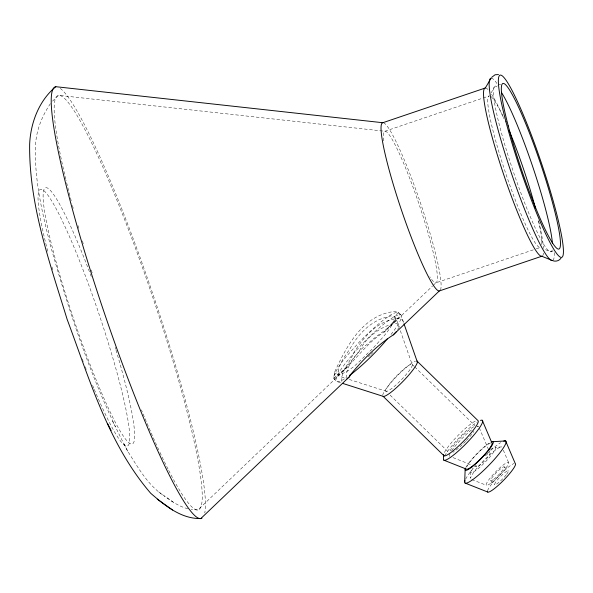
<?xml version="1.0" encoding="UTF-8"?>
<svg xmlns="http://www.w3.org/2000/svg" width="593" height="593" viewBox="0 0 593 593"><rect width="100%" height="100%" fill="white"/><g stroke="black" fill="none" stroke-linecap="round" stroke-linejoin="round"><path stroke-width="0.44" stroke-dasharray="2.96 2.22" d="M470.827 471.835L470.583 478.21A22.408 3.654 -45.7 0 1 485.03 459.279A22.408 3.654 -45.7 0 1 501.937 446.9L495.414 447.285M398.377 312.541L394.323 316.492L395.865 317.996L399.148 327.269A37.685 10.474 -46.8 0 0 390.772 324.453C377.459 328.856 365.851 338.232 359.373 350.93C353.621 358.602 346.075 366.956 346.364 377.096L345.756 378.341L339.804 376.444L338.262 374.932C352.346 371.351 362.004 358.053 372.567 348.751C380.78 339.307 390.617 330.271 394.99 318.271L394.323 316.492L390.906 315.876L385.821 317.314C369.632 321.702 357.557 335.193 349.662 349.41C344.207 356.897 338.269 365.006 337.906 374.591C354.962 362.449 365.748 343.088 384.131 332.154L432.497 286.048M491.115 92.879L495.125 86.089L497.512 85.281M50.405 103.649C41.725 116.539 35.713 131.438 35.491 147.153C34.424 180.02 42.14 212.257 50.02 243.923C69.922 314.987 93.257 385.68 127.68 451.177C138.191 467.647 148.035 485.771 165.039 496.482M384.286 332.05L395.887 319.145L394.323 316.492M52.532 101.144L58.581 95.325L384.916 131.268L482.317 98.275M334.252 374.961L338.366 370.959M347.654 367.015L197.81 510.01L191.087 509.417M433.164 285.411L435.818 282.876L534.093 249.579M333.896 378.067L337.995 374.22M393.708 321.925L397.74 318.137M368.342 356.86L370.254 355.066M370.892 354.466L373.434 352.072M498.305 85.007L500.7 84.199M483.191 97.978L489.336 95.896A79.981 9.132 71.3 0 0 505.525 172.822A79.981 9.132 71.3 0 0 540.238 247.503L534.975 249.282M553.143 250.98L550.756 251.788L545.093 249.475M477.12 426.308L478.566 426.226A20.874 3.41 -45.7 0 0 477.239 426.337M187.885 508.712C176.833 506.111 168.064 498.402 158.939 492.116M349.27 379.468L386.154 391.247L387.474 392.544M453.067 457.633L471.531 464.942M474.882 466.276L476.564 466.936M471.813 479.537L486.401 485.311M166.989 497.772L173.349 502.323M400.794 314.772L398.303 312.341C392.655 312.311 388.385 316.892 383.864 319.664C375.058 326.55 366.919 334.244 359.128 342.243C349.744 353.028 338.514 363.339 333.518 377.052L334.282 379.083L336.772 381.514L341.064 382.885L341.776 381.425C340.701 370.558 349.996 362.783 353.435 353.295C363.472 336.906 378.757 319.293 399.171 318.478L402.499 319.634L403.707 322.97L401.557 316.81M412.046 364.25L414.033 366.192M414.7 366.845L475.015 425.744M504.154 466.81L508.216 470.775M490.745 480.782L494.807 484.755M390.127 395.131L448.456 452.096M112.433 420.986L115.413 426.878M123.996 443.898L127.68 451.177M503.316 450.139L508.498 462.281M479.277 427.894L488.187 448.782M488.543 449.62L489.974 452.956M400.349 330.709L412.357 365.073A18.731 3.054 -45.7 0 1 391.995 388.289A18.731 3.054 -45.7 0 1 392.951 379.891A18.731 3.054 -45.7 0 1 412.357 365.073M473.933 431.341A18.731 3.054 -45.7 0 1 473.132 432.49M471.717 434.358A18.731 3.054 -45.7 0 1 466.187 440.71M465.631 441.296A18.731 3.054 -45.7 0 1 463.333 443.623M462.177 444.743A18.731 3.054 -45.7 0 1 452.963 452.281M450.072 450.88A18.731 3.054 -45.7 0 1 461.547 436.737A18.731 3.054 -45.7 0 1 474.489 426.493M60.234 88.394A227.838 26.018 71.3 0 1 152.008 291.511A227.838 26.018 71.3 0 1 204.755 512.938M383.397 122.773A88.757 10.133 71.3 0 1 421.156 205.045A88.757 10.133 71.3 0 1 439.917 290.696M485.319 455.824A9.696 1.586 -45.7 0 1 489.825 454.26A9.696 1.586 -45.7 0 1 481.212 464.074A9.696 1.586 -45.7 0 1 476.713 465.638M490.604 449.561A17.575 2.869 -45.7 0 1 493.48 452.363A17.575 2.869 -45.7 0 1 476.372 470.004A17.575 2.869 -45.7 0 1 472.754 467.973M390.995 334.459A46.313 7.561 -45.7 0 0 392.922 317.514L386.354 322.095A46.313 7.561 -45.7 0 0 353.576 353.435L346.571 361.826A46.313 7.561 -45.7 0 0 344.637 378.779M398.815 327.81A37.685 1.838 -43.9 0 1 397.547 329.456M449.709 456.306A20.874 3.41 -45.7 0 1 450.028 453.504M451.651 450.791A20.874 3.41 -45.7 0 1 472.058 429.525M65.83 179.323A218.78 24.988 71.3 0 1 88.142 135.812A218.78 24.988 71.3 0 1 190.464 425.574A218.78 24.988 71.3 0 1 168.419 469.841M168.004 469.033A218.78 24.988 71.3 0 1 159.947 452.385M158.813 449.946A218.78 24.988 71.3 0 1 141.445 409.919M92.167 272.876A218.78 24.988 71.3 0 1 91.055 269.341M83.257 243.753A218.78 24.988 71.3 0 1 82.182 240.113M78.787 228.387A218.78 24.988 71.3 0 1 77.779 224.821M73.228 208.321A218.78 24.988 71.3 0 1 71.886 203.303M71.204 200.693A218.78 24.988 71.3 0 1 66.045 180.22M383.575 140.889A79.981 9.132 71.3 0 1 418.658 203.08A79.981 9.132 71.3 0 1 429.851 276.775M491.1 96.652A79.981 9.132 71.3 0 1 503.338 117.303M538.629 221.271A79.981 9.132 71.3 0 1 541.765 244.627M382.715 395.242A24.491 3.995 -45.7 0 1 396.257 376.844A24.491 3.995 -45.7 0 1 415.419 361.159M116.006 350.07A135.234 15.44 71.3 0 1 115.079 421.845A135.234 15.44 71.3 0 1 44.89 213.339A135.234 15.44 71.3 0 1 91.255 276.546M115.183 347.313A135.234 15.44 71.3 0 1 115.731 349.151M487.572 490.693A19.836 3.239 -45.7 0 1 499.039 475.66A19.836 3.239 -45.7 0 1 513.961 463.57M466.832 466.713A18.301 2.987 -45.7 0 1 478.047 452.896A18.301 2.987 -45.7 0 1 490.693 442.889M444.409 452.526A24.491 3.995 -45.7 0 1 458.856 434.61A24.491 3.995 -45.7 0 1 475.779 420.867M444.676 455.854A27.715 4.522 -45.7 0 1 477.528 421.905M465.794 467.618A19.836 3.239 -45.7 0 1 489.544 442.86M465.616 479.181A29.25 4.774 -45.7 0 1 475.786 465.357M486.927 453.808A29.25 4.774 -45.7 0 1 500.64 442.667M485.882 88.053A88.757 10.133 71.3 0 1 488.069 89.587M491.634 94.309A88.757 10.133 71.3 0 1 503.976 118.689M538.459 220.544A88.757 10.133 71.3 0 1 543.529 248.452M543.485 253.048A88.757 10.133 71.3 0 1 541.787 256.235M491.093 78.194A96.192 10.985 71.3 0 1 497.208 83.902M554.225 252.625A96.192 10.985 71.3 0 1 552.846 260.327M47.744 251.269A135.486 15.47 71.3 0 1 61.198 218.609A135.486 15.47 71.3 0 1 126.643 412.95A135.486 15.47 71.3 0 1 94.124 388.993M93.746 388.096A135.486 15.47 71.3 0 1 91.856 383.53M86.23 369.432A135.486 15.47 71.3 0 1 85.222 366.845M83.213 361.597A135.486 15.47 71.3 0 1 82.212 358.95M52.77 269.845A135.486 15.47 71.3 0 1 51.769 266.287M506.163 474.897A9.696 1.586 -45.7 0 1 494.851 484.77A9.696 1.586 -45.7 0 1 503.183 473.977A9.696 1.586 -45.7 0 1 506.585 474.348M552.194 249.949A87.416 9.985 71.3 0 1 513.368 171.792A87.416 9.985 71.3 0 1 497.053 86.919M334.482 372.389L333.777 378.593C347.55 369.721 354.303 353.265 367.89 343.74C378.171 333.659 391.891 327.544 399.986 315.268L398.2 312.244L394.293 311.54C362.857 314.92 346.327 346.527 334.482 372.389M491.382 482.784A15.981 2.609 -45.7 0 0 508.757 462.977A15.981 2.609 -45.7 0 0 492.197 475.623A15.981 2.609 -45.7 0 0 491.382 482.784M493.769 479.248A9.696 1.586 -45.7 0 0 504.309 467.232A9.696 1.586 -45.7 0 0 494.265 474.904A9.696 1.586 -45.7 0 0 493.769 479.248"/><path stroke-width="0.89" d="M464.682 481.812L465.164 469.404M552.305 260.52A96.192 10.985 71.3 0 1 510.566 170.702A96.192 10.985 71.3 0 1 491.093 78.194L485.311 88.001L382.826 122.721L55.809 86.697C39.027 100.499 30.584 122.833 29.65 144.181C28.864 204.526 49.693 262.462 67.142 319.39C89.595 379.298 108.282 443.942 150.755 493.324C164.869 505.503 181.087 518.942 200.805 518.564L349.559 376.607L351.071 374.057C363.22 359.195 377.133 345.415 393.255 334.904L439.309 290.955L541.787 256.235L552.305 260.52C555.3 261.913 559.132 260.994 560.978 258.207M491.627 77.386L495.066 74.77L498.483 74.548M387.244 338.951L383.99 342.858A46.313 7.561 -45.7 0 1 351.212 374.19L349.41 375.451M393.255 334.904L396.124 331.865M346.935 378.838L349.559 376.607M492.916 441.681L505.614 440.94L515.228 463.467A19.836 3.239 -45.7 0 1 502.768 481.101A19.836 3.239 -45.7 0 1 487.468 491.189M342.821 383.449L383.115 396.324L444.031 455.809M443.92 460.205L466.558 469.167A18.301 2.987 -45.7 0 0 482.035 457.351A18.301 2.987 -45.7 0 0 491.856 442.793L482.242 420.267M465.171 483.095L487.802 492.057M157.249 499.158L172.578 510.017M107.822 424.025L111.106 430.525M404.011 323.837L417.376 362.108M480.478 420.407A27.715 4.522 -45.7 0 1 467.366 442.311A27.715 4.522 -45.7 0 1 443.468 458.989L443.631 454.735A24.491 3.995 -45.7 0 0 462.51 442.289A24.491 3.995 -45.7 0 0 477.891 420.519L416.975 361.026A24.491 3.995 -45.7 0 1 403.833 380.506A24.491 3.995 -45.7 0 1 383.115 396.324M491.656 441.785A19.836 3.239 -45.7 0 1 481.064 458.708A19.836 3.239 -45.7 0 1 465.483 468.307M503.753 441.088A29.25 4.774 -45.7 0 1 488.58 465.587A29.25 4.774 -45.7 0 1 464.979 480.656M508.994 130.186A79.981 9.132 71.3 0 1 510.084 132.825M510.395 133.595A79.981 9.132 71.3 0 1 535.531 208.632M501.352 92.293A87.416 9.985 71.3 0 1 532.492 166.025A87.416 9.985 71.3 0 1 552.402 243.182M201.968 518.171A227.838 26.018 71.3 0 1 103.649 310.932A227.838 26.018 71.3 0 1 55.809 86.697M439.309 290.955A88.757 10.133 71.3 0 1 400.786 208.084A88.757 10.133 71.3 0 1 382.826 122.721M541.787 256.235A88.757 10.133 71.3 0 1 503.272 173.364A88.757 10.133 71.3 0 1 485.311 88.001M505.955 121.824A96.192 10.985 71.3 0 0 561.512 257.399A96.192 10.985 71.3 0 0 525.242 119.489A96.192 10.985 71.3 0 0 505.955 121.824M508.231 125.872A87.416 9.985 71.3 0 0 558.717 249.09A87.416 9.985 71.3 0 0 525.761 123.752A87.416 9.985 71.3 0 0 508.231 125.872"/></g></svg>
